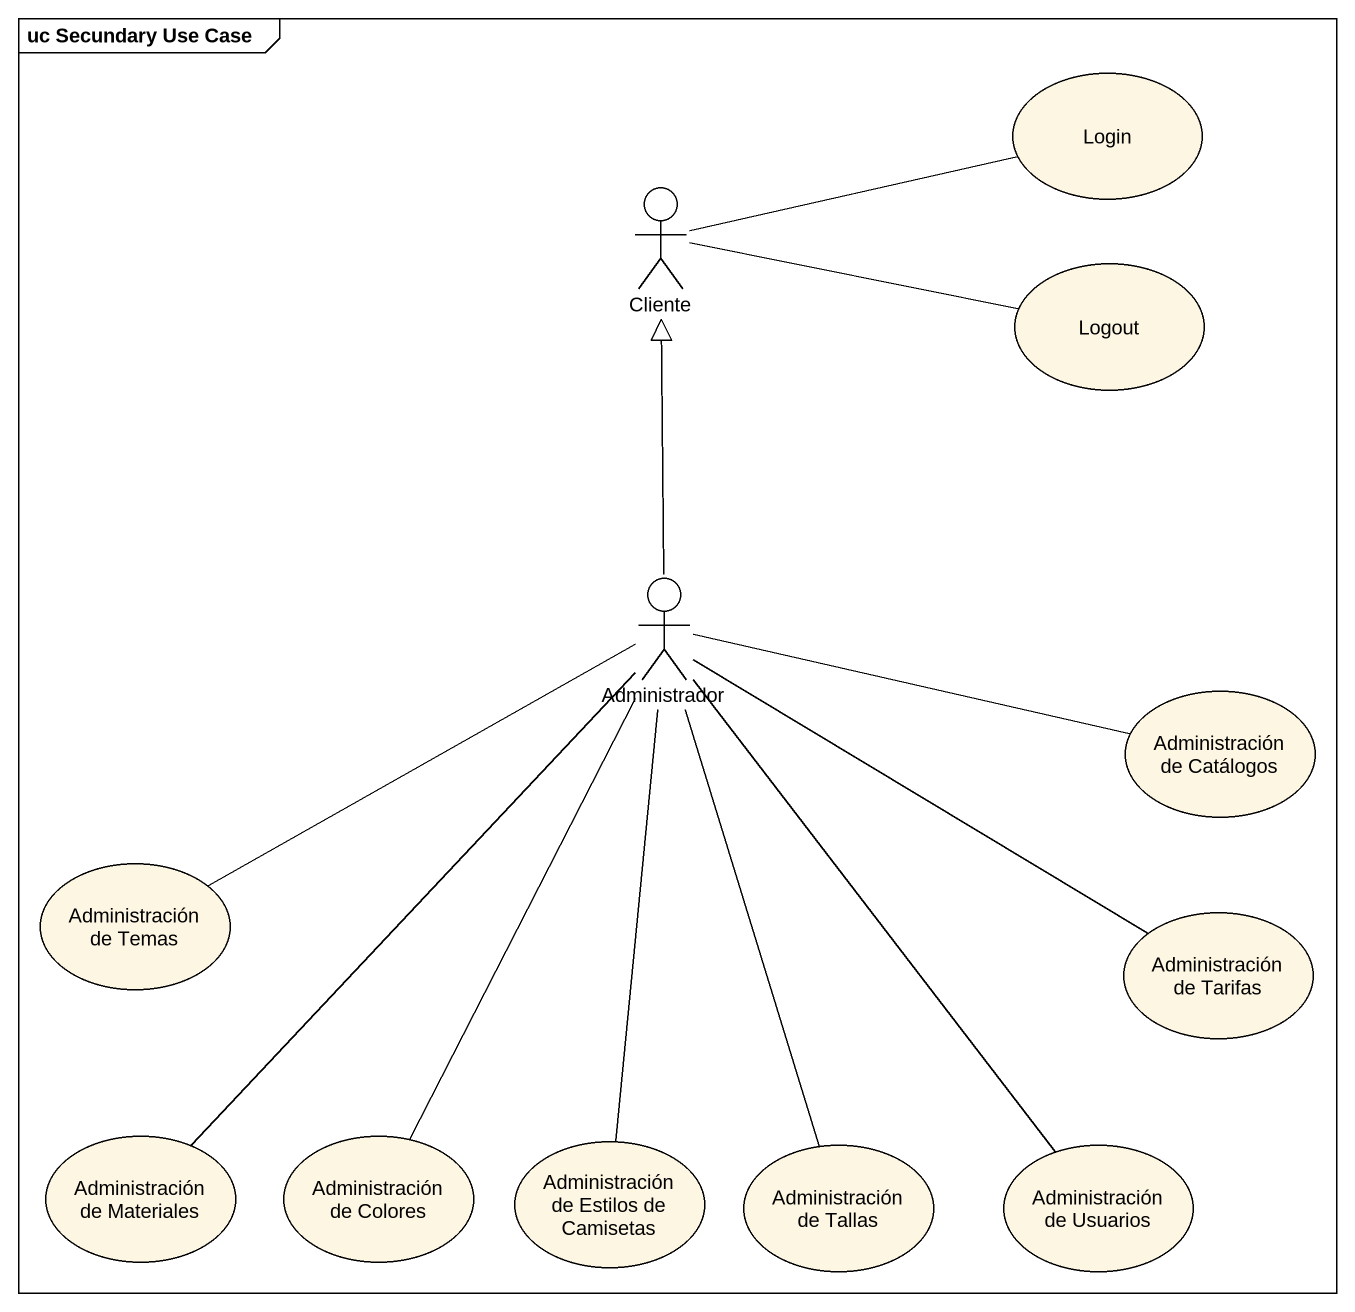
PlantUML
@startuml
mainframe uc Secundary Use Case
usecase Login
actor Cliente
usecase Logout
actor Administrador
usecase "Administración de Catálogos" as Administración_de_Catálogos
usecase "Administración de Temas" as Administración_de_Temas
usecase "Administración de Tarifas" as Administración_de_Tarifas
usecase "Administración de Materiales" as Administración_de_Materiales
usecase "Administración de Colores" as Administración_de_Colores
usecase "Administración de Estilos de Camisetas" as Administración_de_Estilos
usecase "Administración de Tallas" as Administración_de_Tallas
usecase "Administración de Usuarios" as Administración_de_Usuarios
Cliente -right- Login
Cliente -right- Logout
Administrador -up-|> Cliente
Administrador -right- Administración_de_Catálogos
Administrador -left- Administración_de_Temas
Administrador -right- Administración_de_Tarifas
Administrador -- Administración_de_Materiales
Administrador -- Administración_de_Colores
Administrador -- Administración_de_Estilos
Administrador -- Administración_de_Tallas
Administrador -- Administración_de_Usuarios
@enduml
